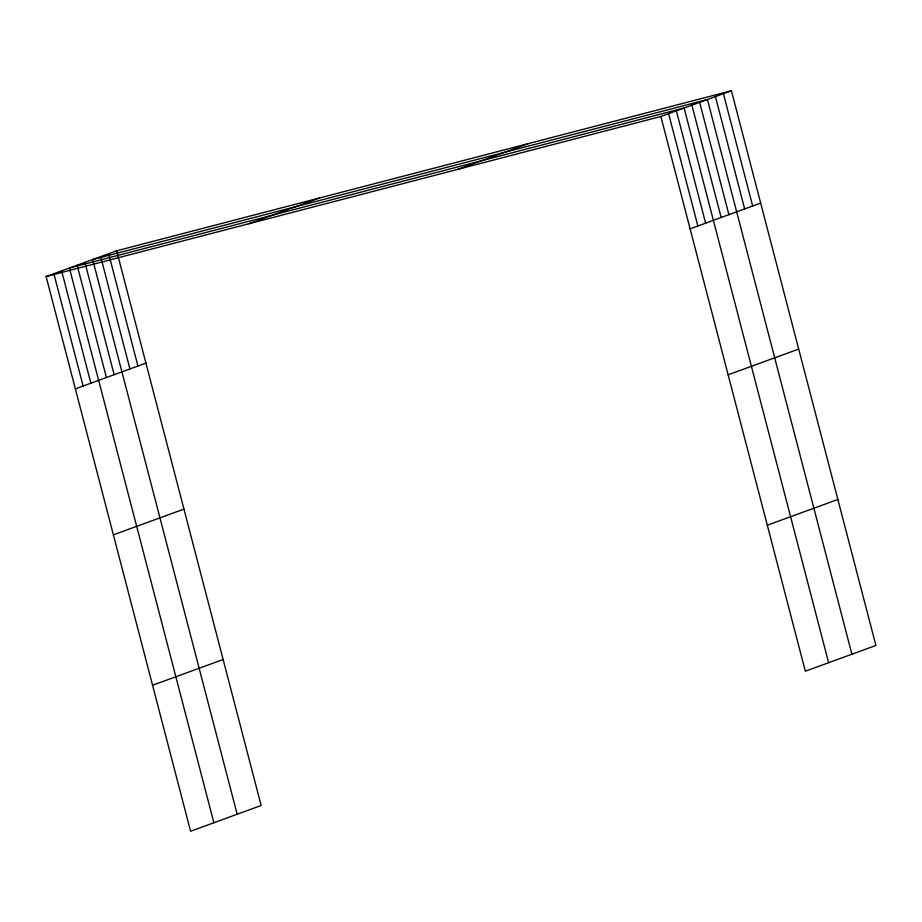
<?xml version="1.0" encoding="UTF-8"?>
<svg xmlns="http://www.w3.org/2000/svg" width="922" height="922" viewBox="0 0 922 922"><rect width="100%" height="100%" fill="white"/><g stroke="black" fill="none" stroke-linecap="round" stroke-linejoin="round"><path stroke-width="1.38" d="M116.668 250.796L261.156 805.505L190.589 831.252L46.1 276.531L116.668 250.796L731.411 90.748L875.9 645.469L805.332 671.204L660.844 116.495L731.411 90.748M248.963 223.723L319.531 197.976M457.969 169.302L528.548 143.567M75.362 388.853L145.93 363.118M690.094 228.817L760.662 203.082M113.383 534.841L183.951 509.105M728.126 374.805L798.694 349.069M152.568 685.253L223.136 659.518M767.3 525.217L837.868 499.482M46.1 276.531L660.844 116.495M723.413 93.675L752.663 205.998M715.414 96.591L744.665 208.914M851.905 654.217L707.416 99.507L92.673 259.543L237.173 814.264M699.648 102.33L728.91 214.653M691.892 105.166L721.142 217.488M828.613 662.711L684.124 108.001L69.392 268.037L213.881 822.758M676.368 110.824L705.618 223.147M668.6 113.66L697.862 225.982M108.669 253.711L137.931 366.034M100.671 256.627L129.933 368.95M84.916 262.378L114.167 374.701M77.148 265.213L106.41 377.536M61.624 270.872L90.886 383.195M53.868 273.707L83.118 386.03"/></g></svg>
